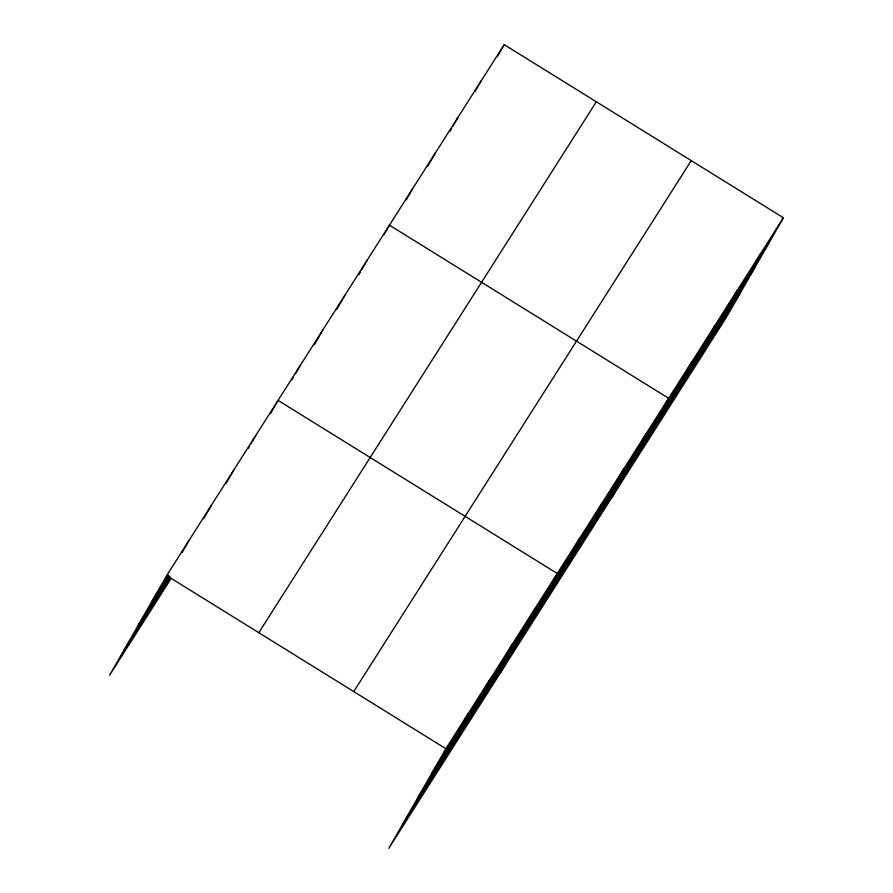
<?xml version="1.0" encoding="UTF-8"?>
<svg xmlns="http://www.w3.org/2000/svg" width="893" height="893" viewBox="0 0 893 893"><rect width="100%" height="100%" fill="white"/><g stroke="black" fill="none" stroke-linecap="round" stroke-linejoin="round"><path stroke-width="1.34" d="M783.395 217.769L445.875 748.702L388.801 848.35L726.333 317.417L783.395 217.769L504.199 44.65L166.667 575.583L109.605 675.231L171.233 578.284M182.094 552.521L188.948 540.544M203.682 518.677L211.228 505.505M225.962 483.638L233.497 470.466M248.232 448.587L249.605 446.199M250.978 443.799L255.778 435.416M270.512 413.548L278.058 400.377L557.254 573.496L500.192 673.143M292.1 379.704L293.473 377.315M295.527 373.721L300.327 365.337M314.381 344.665L322.607 330.298M336.65 309.625L344.888 295.248M358.93 274.575L360.303 272.186M361.676 269.786L367.157 260.209M383.957 234.747L389.437 225.17L668.645 398.278L611.571 497.937M406.215 199.842L412.387 189.059M427.792 166.131L435.337 152.96M450.061 131.226L451.434 128.826M452.807 126.438L458.288 116.86M475.076 91.532L481.249 80.75M497.334 56.627L504.199 44.65M453.744 738.801L468.155 713.663M476.025 703.762L490.424 678.613M498.305 668.723L512.705 643.574M520.574 633.684L534.985 608.535M565.135 563.595L579.535 538.446M587.404 528.556L601.815 503.406M609.685 493.516L624.084 468.367M631.965 458.466L646.365 433.328M677.195 387.328L691.595 362.178M700.145 351.217L714.545 326.079M723.096 315.117L737.495 289.968M746.046 279.018L760.445 253.869M152.268 600.732L168.61 575.036M138.192 625.323L169.38 576.264M123.68 650.651L170.463 577.068M258.803 632.713L596.334 101.78M353.74 691.573L691.26 160.64M431.475 773.851L768.996 242.907M417.388 798.431L754.92 267.498M402.888 823.759L740.409 292.826M166.667 575.583L445.875 748.702"/></g></svg>
